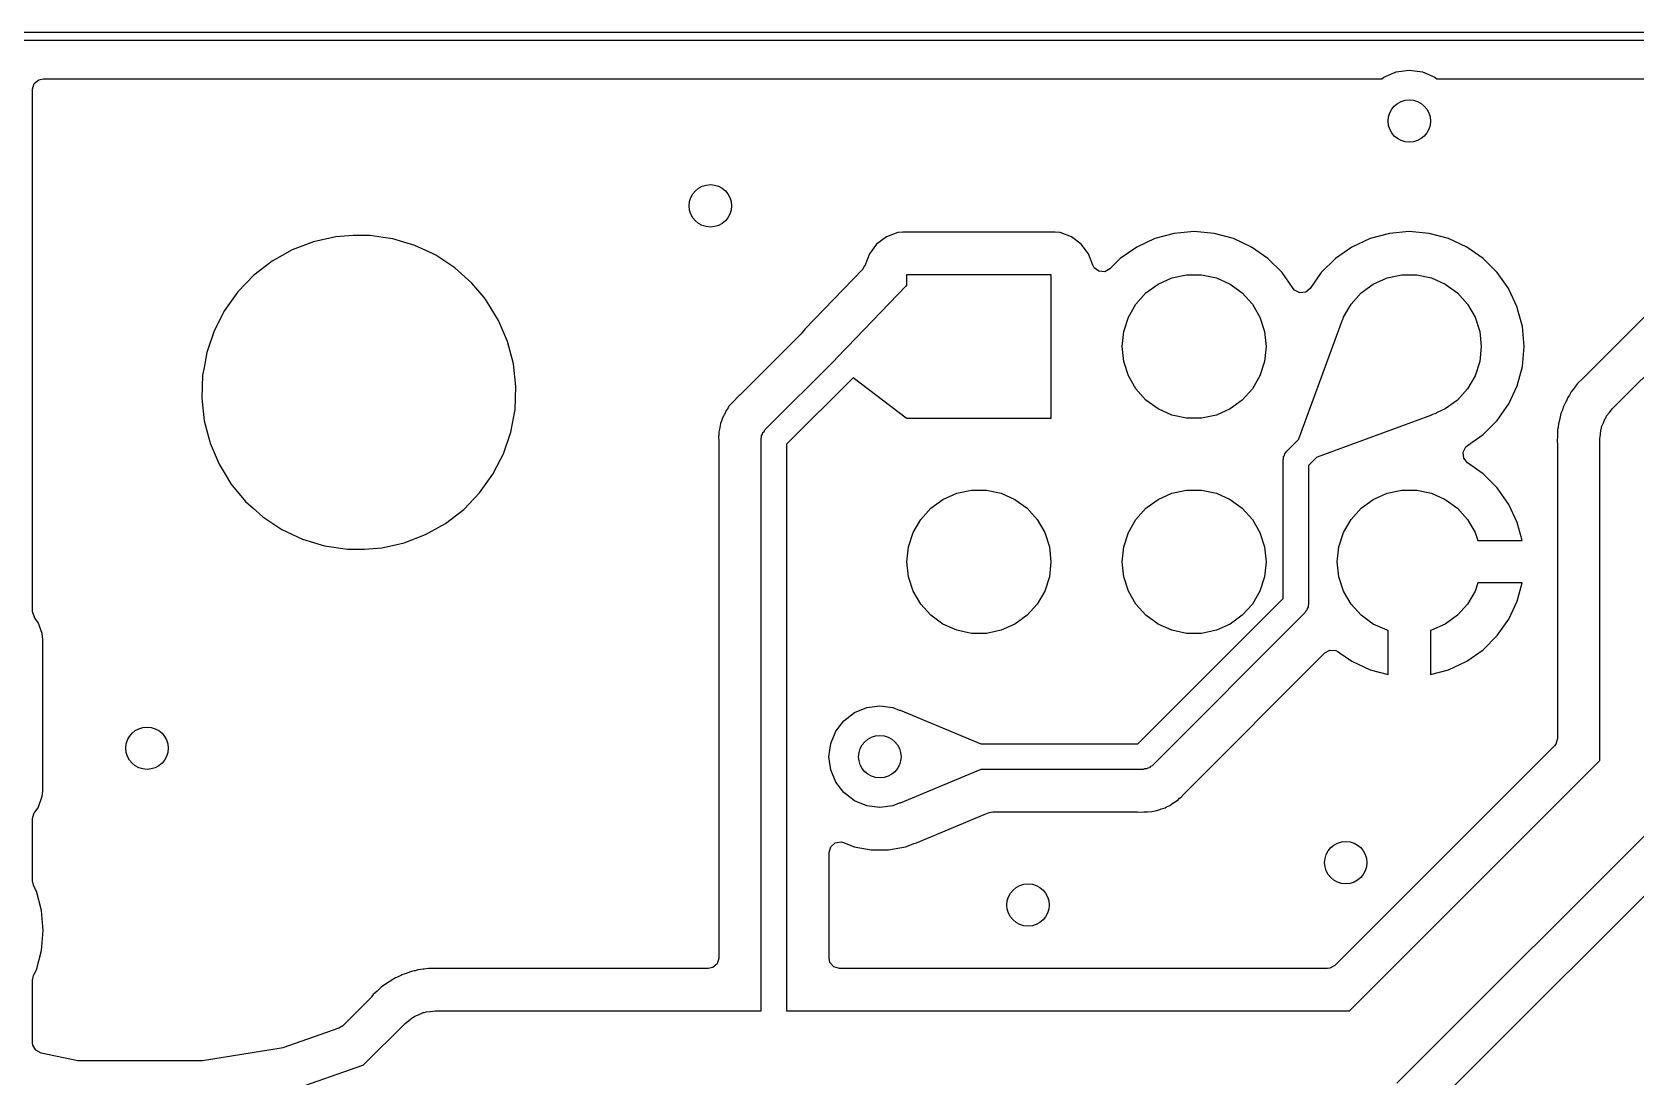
# Model space of a CAD drawing. Extents: x 90 to 175, y -109.5 to -35.9.
# Drawn here: x 110.24 to 129.18, y -48.28 to -35.95 of the extents above; entities that cross this region are included whole.
import ezdxf

# ---------------------------------------------------------------- set-up
doc = ezdxf.new("R2010")
doc.units = 0
doc.layers.add('BLACK', color=7, linetype='CONTINUOUS')

msp = doc.modelspace()

# ---------------------------------------------------------------- linework, layer by layer
at = {"layer": 'BLACK', "linetype": 'CONTINUOUS'}
for p, q in [((90, -35.95), (175, -35.95)), ((174.95, -36.05), (90.05, -36.05)), ((110.269685, -36.557461), (110.322489, -36.511706)), ((110.322489, -36.511706), (110.374, -36.5005)), ((110.374, -36.5005), (126.173786, -36.5005)), ((126.173786, -36.5005), (126.2, -36.480385)), ((126.2, -36.480385), (126.344709, -36.420445)), ((126.344709, -36.420445), (126.5, -36.4)), ((126.5, -36.4), (126.655291, -36.420445)), ((126.655291, -36.420445), (126.8, -36.480385)), ((126.8, -36.480385), (126.826214, -36.5005)), ((126.826214, -36.5005), (129.423786, -36.5005)), ((110.25, -36.6245), (110.269685, -36.557461)), ((110.25, -40.267763), (110.25, -36.6245)), ((131.244885, -37.340192), (128.551532, -40.033546)), ((128.896447, -40.396447), (131.646446, -37.646447)), ((113.565446, -38.42322), (113.312439, -38.519987)), ((113.565453, -38.423217), (113.565446, -38.42322)), ((113.829831, -38.364325), (113.565453, -38.423217)), ((113.829844, -38.364323), (113.829831, -38.364325)), ((114.032364, -38.3495), (113.829844, -38.364323)), ((114.032369, -38.3495), (114.032364, -38.3495)), ((114.235439, -38.3495), (114.032369, -38.3495)), ((114.387791, -38.371921), (114.235439, -38.3495)), ((114.503428, -38.388939), (114.387791, -38.371921)), ((114.503442, -38.388942), (114.503428, -38.388939)), ((114.762814, -38.466976), (114.503442, -38.388942)), ((120.327664, -38.366206), (120.212455, -38.452452)), ((120.327671, -38.366202), (120.327664, -38.366206)), ((120.462516, -38.315908), (120.327671, -38.366202)), ((120.522123, -38.309501), (120.462516, -38.315908)), ((120.522129, -38.3095), (120.522123, -38.309501)), ((122.317864, -38.3095), (120.522129, -38.3095)), ((122.317873, -38.3095), (122.317864, -38.3095)), ((122.317881, -38.3095), (122.317873, -38.3095)), ((122.317883, -38.309501), (122.317881, -38.3095)), ((122.377483, -38.315908), (122.317883, -38.309501)), ((122.512328, -38.366202), (122.377482, -38.315908)), ((122.377482, -38.315908), (122.377483, -38.315908)), ((122.512335, -38.366206), (122.512328, -38.366202)), ((122.627544, -38.452452), (122.512335, -38.366206)), ((123.496335, -38.386098), (123.282171, -38.485964)), ((123.496344, -38.386094), (123.496335, -38.386098)), ((123.724586, -38.324938), (123.496344, -38.386094)), ((123.724596, -38.324936), (123.724586, -38.324938)), ((123.959999, -38.304341), (123.724596, -38.324936)), ((123.960001, -38.304341), (123.959999, -38.304341)), ((124.195403, -38.324936), (123.960001, -38.304341)), ((124.195413, -38.324938), (124.195403, -38.324936)), ((124.423655, -38.386094), (124.195413, -38.324938)), ((124.423659, -38.386096), (124.423655, -38.386094)), ((124.423663, -38.386097), (124.423659, -38.386096)), ((124.637828, -38.485964), (124.423663, -38.386097)), ((126.036335, -38.386098), (125.822171, -38.485964)), ((126.036344, -38.386094), (126.036335, -38.386098)), ((126.264586, -38.324938), (126.036344, -38.386094)), ((126.264596, -38.324936), (126.264586, -38.324938)), ((126.499999, -38.304341), (126.264596, -38.324936)), ((126.500001, -38.304341), (126.499999, -38.304341)), ((126.735403, -38.324936), (126.500001, -38.304341)), ((126.735413, -38.324938), (126.735403, -38.324936)), ((126.963655, -38.386094), (126.735413, -38.324938)), ((126.963659, -38.386096), (126.963655, -38.386094)), ((126.963663, -38.386097), (126.963659, -38.386096)), ((127.177828, -38.485964), (126.963663, -38.386097)), ((113.312439, -38.519987), (113.076226, -38.652557)), ((114.762819, -38.466978), (114.762814, -38.466976)), ((114.762824, -38.46698), (114.762819, -38.466978)), ((114.977602, -38.567664), (114.762824, -38.46698)), ((115.008092, -38.581957), (114.977602, -38.567664)), ((115.234002, -38.731418), (115.008092, -38.581957)), ((120.126202, -38.567671), (120.073198, -38.709785)), ((120.126206, -38.567664), (120.126202, -38.567671)), ((120.212452, -38.452455), (120.126206, -38.567664)), ((120.212455, -38.452452), (120.212452, -38.452455)), ((122.627547, -38.452455), (122.627544, -38.452452)), ((122.713793, -38.567664), (122.627547, -38.452455)), ((122.713797, -38.567671), (122.713793, -38.567664)), ((122.76281, -38.699081), (122.713797, -38.567671)), ((123.282169, -38.485965), (123.0886, -38.621503)), ((123.282171, -38.485964), (123.282169, -38.485965)), ((124.63783, -38.485965), (124.637828, -38.485964)), ((124.637834, -38.485967), (124.63783, -38.485965)), ((124.831395, -38.621501), (124.637834, -38.485967)), ((125.822169, -38.485965), (125.628597, -38.621505)), ((125.822171, -38.485964), (125.822169, -38.485965)), ((127.17783, -38.485965), (127.177828, -38.485964)), ((127.177834, -38.485967), (127.17783, -38.485965)), ((127.371395, -38.621501), (127.177834, -38.485967)), ((113.076226, -38.652557), (112.861822, -38.818112)), ((115.43574, -38.912175), (115.234002, -38.731418)), ((120.046187, -38.752668), (119.366716, -39.456092)), ((120.07036, -38.708726), (120.046187, -38.752668)), ((120.073198, -38.709785), (120.07036, -38.708726)), ((120.57, -38.942562), (120.57, -38.81)), ((120.57, -38.81), (122.27, -38.81)), ((122.27, -38.81), (122.27, -40.51)), ((122.779725, -38.730058), (122.76281, -38.699081)), ((122.835658, -38.77193), (122.779725, -38.730058)), ((122.90535, -38.776914), (122.835658, -38.77193)), ((122.966673, -38.74343), (122.90535, -38.776914)), ((123.0886, -38.621503), (122.966673, -38.74343)), ((124.831402, -38.621506), (124.831395, -38.621501)), ((124.998494, -38.788597), (124.831402, -38.621506)), ((125.128425, -38.974158), (124.998494, -38.788597)), ((125.461505, -38.788597), (125.331575, -38.974158)), ((125.628597, -38.621505), (125.461505, -38.788597)), ((127.371402, -38.621506), (127.371395, -38.621501)), ((127.538494, -38.788597), (127.371402, -38.621506)), ((127.673353, -38.981196), (127.538494, -38.788597)), ((112.861822, -38.818112), (112.673822, -39.013109)), ((115.435746, -38.91218), (115.43574, -38.912175)), ((115.578079, -39.083213), (115.435746, -38.91218)), ((119.864578, -39.668275), (120.562383, -38.945872)), ((120.562383, -38.945872), (120.57, -38.942562)), ((123.391239, -39.028327), (123.535, -38.923878)), ((123.535, -38.923878), (123.697336, -38.851602)), ((123.697336, -38.851602), (123.871151, -38.814656)), ((123.871151, -38.814656), (124.048849, -38.814656)), ((124.048849, -38.814656), (124.222664, -38.851602)), ((124.222664, -38.851602), (124.385, -38.923878)), ((124.385, -38.923878), (124.528761, -39.028327)), ((125.145145, -38.993454), (125.128425, -38.974158)), ((125.2075, -39.024977), (125.145145, -38.993454)), ((125.331575, -38.974158), (125.276998, -39.017783)), ((125.931239, -39.028327), (126.075, -38.923878)), ((126.075, -38.923878), (126.237336, -38.851602)), ((126.237336, -38.851602), (126.411151, -38.814656)), ((126.411151, -38.814656), (126.588849, -38.814656)), ((126.588849, -38.814656), (126.762664, -38.851602)), ((126.762664, -38.851602), (126.925, -38.923878)), ((126.925, -38.923878), (127.068761, -39.028327)), ((127.674035, -38.982171), (127.673353, -38.981196)), ((127.773903, -39.196337), (127.674035, -38.982171)), ((112.673816, -39.013116), (112.516202, -39.233419)), ((112.673822, -39.013109), (112.673816, -39.013116)), ((115.609018, -39.12039), (115.578079, -39.083213)), ((115.75013, -39.35161), (115.609018, -39.12039)), ((123.183486, -39.314274), (123.272336, -39.160383)), ((123.272336, -39.160383), (123.391239, -39.028327)), ((124.528761, -39.028327), (124.647664, -39.160383)), ((124.647664, -39.160383), (124.736514, -39.314274)), ((125.276998, -39.017783), (125.2075, -39.024977)), ((125.723486, -39.314274), (125.812336, -39.160383)), ((125.812336, -39.160383), (125.931239, -39.028327)), ((127.068761, -39.028327), (127.187664, -39.160383)), ((127.187664, -39.160383), (127.276514, -39.314274)), ((112.516199, -39.233424), (112.39235, -39.474309)), ((112.516202, -39.233419), (112.516199, -39.233424)), ((115.856072, -39.600912), (115.75013, -39.35161)), ((123.128575, -39.483275), (123.183486, -39.314274)), ((124.736514, -39.314274), (124.791425, -39.483275)), ((125.194433, -40.748999), (125.710501, -39.346137)), ((125.710501, -39.346137), (125.714563, -39.341734)), ((125.714563, -39.341734), (125.723486, -39.314274)), ((127.276514, -39.314274), (127.331425, -39.483275)), ((127.773904, -39.196343), (127.773903, -39.196337)), ((127.773905, -39.196344), (127.773904, -39.196343)), ((127.782708, -39.229199), (127.773905, -39.196344)), ((127.835063, -39.424592), (127.782708, -39.229199)), ((112.392343, -39.474327), (112.304884, -39.730685)), ((112.39235, -39.474309), (112.392343, -39.474327)), ((119.320268, -39.509784), (118.600483, -40.229569)), ((119.333289, -39.494458), (119.320268, -39.509784)), ((119.333956, -39.493529), (119.333289, -39.494458)), ((119.366716, -39.456091), (119.333956, -39.493529)), ((119.366716, -39.456092), (119.366716, -39.456091)), ((123.11, -39.66), (123.128575, -39.483275)), ((124.791425, -39.483275), (124.81, -39.66)), ((127.331425, -39.483275), (127.35, -39.66)), ((127.855659, -39.66), (127.835063, -39.424592)), ((112.304881, -39.730699), (112.280449, -39.862975)), ((112.304884, -39.730685), (112.304881, -39.730699)), ((115.924586, -39.862982), (115.856072, -39.600912)), ((119.730294, -39.807292), (119.864578, -39.668275)), ((123.128575, -39.836725), (123.11, -39.66)), ((124.81, -39.66), (124.791425, -39.836725)), ((127.35, -39.66), (127.331425, -39.836725)), ((127.835063, -39.895408), (127.855659, -39.66)), ((112.268631, -39.926959), (112.255681, -39.997068)), ((112.280449, -39.862975), (112.268631, -39.926959)), ((115.954212, -40.132235), (115.924586, -39.862982)), ((118.893934, -40.643934), (119.730102, -39.807765)), ((119.730102, -39.807765), (119.730294, -39.807292)), ((123.183486, -40.005726), (123.128575, -39.836725)), ((124.791425, -39.836725), (124.736514, -40.005726)), ((127.331425, -39.836725), (127.276514, -40.005726)), ((127.773903, -40.123663), (127.835063, -39.895408)), ((112.25568, -39.997075), (112.245787, -40.267763)), ((112.255681, -39.997068), (112.25568, -39.997075)), ((115.944319, -40.402933), (115.954212, -40.132235)), ((119.934456, -40.027675), (119.15, -40.812132)), ((119.934754, -40.027935), (119.934456, -40.027675)), ((120.56187, -40.50383), (119.934754, -40.027935)), ((123.272336, -40.159617), (123.183486, -40.005726)), ((124.736514, -40.005726), (124.647664, -40.159617)), ((127.276514, -40.005726), (127.187664, -40.159617)), ((127.674035, -40.33783), (127.773903, -40.123663)), ((128.486946, -40.094942), (128.451899, -40.145294)), ((128.551532, -40.033546), (128.486946, -40.094942)), ((110.25, -42.791176), (110.25, -40.267763)), ((112.245787, -40.267763), (112.275413, -40.537013)), ((118.506587, -40.324765), (118.502801, -40.329197)), ((118.511078, -40.318977), (118.506587, -40.324765)), ((118.511088, -40.318965), (118.511078, -40.318977)), ((118.521949, -40.308104), (118.511088, -40.318965)), ((118.532809, -40.297244), (118.521949, -40.308104)), ((118.565952, -40.261951), (118.532809, -40.297244)), ((118.582059, -40.244798), (118.565952, -40.261951)), ((118.588065, -40.23983), (118.582059, -40.244798)), ((118.600483, -40.229569), (118.58791, -40.239643)), ((118.58791, -40.239643), (118.588065, -40.23983)), ((123.391239, -40.291673), (123.272336, -40.159617)), ((123.535, -40.396122), (123.391239, -40.291673)), ((124.528761, -40.291673), (124.385, -40.396122)), ((124.647664, -40.159617), (124.528761, -40.291673)), ((127.068761, -40.291673), (126.925, -40.396122)), ((127.187664, -40.159617), (127.068761, -40.291673)), ((128.344488, -40.322584), (128.316091, -40.376951)), ((128.346509, -40.31833), (128.344488, -40.322584)), ((128.370702, -40.261954), (128.346509, -40.31833)), ((128.390324, -40.233761), (128.370702, -40.261954)), ((128.394392, -40.227047), (128.390324, -40.233761)), ((128.410299, -40.196597), (128.394392, -40.227047)), ((128.410302, -40.196592), (128.410299, -40.196597)), ((128.449062, -40.149056), (128.410302, -40.196592)), ((128.451899, -40.145294), (128.449062, -40.149056)), ((115.895118, -40.669305), (115.944319, -40.402933)), ((118.390372, -40.508631), (118.385091, -40.529199)), ((118.413777, -40.466058), (118.390372, -40.50863)), ((118.390372, -40.50863), (118.390372, -40.508631)), ((118.416348, -40.460811), (118.413777, -40.466058)), ((118.435636, -40.416238), (118.416348, -40.460811)), ((118.43564, -40.416232), (118.435636, -40.416238)), ((118.448646, -40.399464), (118.43564, -40.416232)), ((118.459322, -40.383213), (118.448646, -40.399464)), ((118.469552, -40.364606), (118.459322, -40.383213)), ((118.502801, -40.329197), (118.469552, -40.364606)), ((120.568943, -40.50621), (120.56187, -40.50383)), ((120.57, -40.505772), (120.568943, -40.50621)), ((120.57, -40.51), (120.57, -40.505772)), ((122.27, -40.51), (120.57, -40.51)), ((123.697336, -40.468398), (123.535, -40.396122)), ((123.871151, -40.505344), (123.697336, -40.468398)), ((124.048849, -40.505344), (123.871151, -40.505344)), ((124.222664, -40.468398), (124.048849, -40.505344)), ((124.385, -40.396122), (124.222664, -40.468398)), ((126.762237, -40.468488), (125.411006, -40.965564)), ((126.762664, -40.468398), (126.762237, -40.468488)), ((126.76352, -40.468016), (126.762664, -40.468398)), ((126.813861, -40.449498), (126.76352, -40.468016)), ((126.814288, -40.449331), (126.813861, -40.449498)), ((126.820627, -40.443006), (126.814288, -40.449331)), ((126.925, -40.396122), (126.820627, -40.442591)), ((126.820627, -40.442591), (126.820627, -40.443006)), ((127.538495, -40.531401), (127.674035, -40.33783)), ((128.27699, -40.513595), (128.260113, -40.572577)), ((128.278113, -40.509019), (128.27699, -40.513595)), ((128.290459, -40.448943), (128.278113, -40.509019)), ((128.304007, -40.417371), (128.290459, -40.448943)), ((128.30664, -40.409975), (128.304007, -40.417371)), ((128.31609, -40.376952), (128.30664, -40.409975)), ((128.316091, -40.376951), (128.31609, -40.376952)), ((128.792471, -40.560483), (128.811161, -40.510376)), ((128.811161, -40.510376), (128.821915, -40.496009)), ((128.821915, -40.496009), (128.829373, -40.47968)), ((128.829373, -40.47968), (128.8644, -40.439255)), ((128.8644, -40.439255), (128.896447, -40.396447)), ((112.275413, -40.537013), (112.275415, -40.537024)), ((112.275415, -40.537024), (112.33988, -40.783606)), ((115.807656, -40.925675), (115.895118, -40.669305)), ((118.3495, -40.689044), (118.347973, -40.708444)), ((118.361581, -40.62077), (118.3495, -40.667818)), ((118.3495, -40.667818), (118.3495, -40.689044)), ((118.362766, -40.615047), (118.361581, -40.62077)), ((118.370364, -40.567073), (118.362766, -40.615047)), ((118.378791, -40.547601), (118.370364, -40.567073)), ((118.385091, -40.529199), (118.378791, -40.547601)), ((118.855111, -40.711177), (118.864984, -40.694074)), ((118.864984, -40.694074), (118.870096, -40.675)), ((118.870096, -40.675), (118.88406, -40.661035)), ((118.88406, -40.661035), (118.893934, -40.643934)), ((127.185399, -40.828734), (127.371401, -40.698495)), ((127.371401, -40.698495), (127.538495, -40.531401)), ((128.25098, -40.641052), (128.2495, -40.648258)), ((128.2495, -40.648258), (128.2495, -40.709597)), ((128.256414, -40.614608), (128.25098, -40.641052)), ((128.257503, -40.606841), (128.256414, -40.614608)), ((128.260113, -40.572579), (128.257503, -40.606841)), ((128.260113, -40.572577), (128.260113, -40.572579)), ((128.75, -40.75), (128.757611, -40.697061)), ((128.757611, -40.697061), (128.761427, -40.643717)), ((128.761427, -40.643717), (128.767699, -40.626899)), ((128.767699, -40.626899), (128.770254, -40.609134)), ((128.770254, -40.609134), (128.792471, -40.560483)), ((112.33988, -40.783606), (112.343928, -40.799088)), ((112.343928, -40.799088), (112.44987, -41.04839)), ((118.347045, -40.714306), (118.344653, -40.729405)), ((118.344653, -40.729405), (118.348898, -40.774309)), ((118.347973, -40.708444), (118.347045, -40.714306)), ((118.348898, -40.774309), (118.349225, -40.777767)), ((118.349225, -40.777767), (118.3495, -40.783606)), ((118.3495, -40.783606), (118.3495, -46.8755)), ((118.85, -40.75), (118.855111, -40.730925)), ((118.85, -47.5), (118.85, -40.75)), ((118.855111, -40.730925), (118.855111, -40.711177)), ((119.15, -40.812132), (119.15, -47.5)), ((125.053934, -40.893934), (125.194044, -40.753823)), ((125.193716, -40.753032), (125.194433, -40.748999)), ((125.194044, -40.753823), (125.193716, -40.753032)), ((127.134587, -40.907804), (127.166109, -40.84545)), ((127.166109, -40.84545), (127.185399, -40.828734)), ((128.249321, -40.714306), (128.244662, -40.775474)), ((128.244662, -40.775474), (128.245325, -40.780677)), ((128.245325, -40.780677), (128.249003, -40.80956)), ((128.249003, -40.80956), (128.2495, -40.817388)), ((128.2495, -40.709597), (128.249321, -40.714306)), ((128.2495, -40.817388), (128.2495, -44.284217)), ((128.75, -44.542894), (128.75, -40.75)), ((112.44987, -41.04839), (112.54647, -41.206674)), ((115.683799, -41.166579), (115.776995, -40.985312)), ((115.776995, -40.985312), (115.807649, -40.92569)), ((115.807649, -40.92569), (115.807651, -40.925684)), ((115.807651, -40.925684), (115.807656, -40.925675)), ((125.01, -41), (125.015111, -40.980925)), ((125.01, -42.634925), (125.01, -41)), ((125.015111, -40.961177), (125.024984, -40.944074)), ((125.015111, -40.980925), (125.015111, -40.961177)), ((125.024984, -40.944074), (125.030096, -40.925)), ((125.030096, -40.925), (125.04406, -40.911035)), ((125.04406, -40.911035), (125.053934, -40.893934)), ((125.406739, -40.965392), (125.31, -41.062132)), ((125.31, -41.062132), (125.31, -42.697057)), ((125.411006, -40.965564), (125.406739, -40.965392)), ((127.141779, -40.977303), (127.134587, -40.907804)), ((127.185404, -41.03188), (127.141779, -40.977303)), ((127.371082, -41.161894), (127.185404, -41.03188)), ((112.54647, -41.206674), (112.590979, -41.279605)), ((115.526186, -41.386881), (115.683799, -41.166579)), ((127.538108, -41.32892), (127.371082, -41.161894)), ((112.590979, -41.279605), (112.590986, -41.279615)), ((112.590986, -41.279615), (112.764253, -41.487819)), ((115.338177, -41.581888), (115.526186, -41.386881)), ((120.995, -41.463878), (121.157336, -41.391602)), ((121.157336, -41.391602), (121.331151, -41.354656)), ((121.331151, -41.354656), (121.508849, -41.354656)), ((121.508849, -41.354656), (121.682664, -41.391602)), ((121.682664, -41.391602), (121.845, -41.463878)), ((123.535, -41.463878), (123.697336, -41.391602)), ((123.697336, -41.391602), (123.871151, -41.354656)), ((123.871151, -41.354656), (124.048849, -41.354656)), ((124.048849, -41.354656), (124.222664, -41.391602)), ((124.222664, -41.391602), (124.385, -41.463878)), ((126.075, -41.463878), (126.237336, -41.391602)), ((126.237336, -41.391602), (126.411151, -41.354656)), ((126.411151, -41.354656), (126.588849, -41.354656)), ((126.588849, -41.354656), (126.762664, -41.391602)), ((126.762664, -41.391602), (126.925, -41.463878)), ((127.538113, -41.328926), (127.538108, -41.32892)), ((127.673599, -41.52242), (127.538113, -41.328926)), ((112.764253, -41.487819), (112.764259, -41.487824)), ((112.764259, -41.487824), (112.853477, -41.567763)), ((112.853477, -41.567763), (112.965998, -41.668582)), ((115.123777, -41.747441), (115.338177, -41.581888)), ((120.732336, -41.700383), (120.851239, -41.568327)), ((120.851239, -41.568327), (120.995, -41.463878)), ((121.845, -41.463878), (121.988761, -41.568327)), ((121.988761, -41.568327), (122.107664, -41.700383)), ((123.272336, -41.700383), (123.391239, -41.568327)), ((123.391239, -41.568327), (123.535, -41.463878)), ((124.385, -41.463878), (124.528761, -41.568327)), ((124.528761, -41.568327), (124.647664, -41.700383)), ((125.812336, -41.700383), (125.931239, -41.568327)), ((125.931239, -41.568327), (126.075, -41.463878)), ((126.925, -41.463878), (127.068761, -41.568327)), ((127.068761, -41.568327), (127.187664, -41.700383)), ((127.6736, -41.522422), (127.673599, -41.52242)), ((127.773429, -41.736507), (127.6736, -41.522422)), ((112.965998, -41.668582), (113.19191, -41.818044)), ((113.19191, -41.818044), (113.437176, -41.93302)), ((114.887558, -41.880014), (115.123777, -41.747441)), ((120.643486, -41.854274), (120.732336, -41.700383)), ((122.107664, -41.700383), (122.196514, -41.854274)), ((123.183486, -41.854274), (123.272336, -41.700383)), ((124.647664, -41.700383), (124.736514, -41.854274)), ((125.723486, -41.854274), (125.812336, -41.700383)), ((127.187664, -41.700383), (127.276514, -41.854274)), ((127.773432, -41.736513), (127.773429, -41.736507)), ((127.830635, -41.949999), (127.773432, -41.736513)), ((113.437176, -41.93302), (113.437183, -41.933022)), ((113.437183, -41.933022), (113.437185, -41.933023)), ((113.437185, -41.933023), (113.696557, -42.011057)), ((113.696557, -42.011057), (113.696564, -42.011058)), ((113.696564, -42.011058), (113.696569, -42.01106)), ((113.696569, -42.01106), (113.964561, -42.0505)), ((114.370156, -42.035677), (114.499066, -42.006961)), ((114.499066, -42.006961), (114.634546, -41.976782)), ((114.634546, -41.976782), (114.634548, -41.976781)), ((114.634548, -41.976781), (114.634553, -41.97678)), ((114.634553, -41.97678), (114.887558, -41.880014)), ((120.57, -42.2), (120.588575, -42.023275)), ((120.588575, -42.023275), (120.643486, -41.854274)), ((122.196514, -41.854274), (122.251425, -42.023275)), ((122.251425, -42.023275), (122.27, -42.2)), ((123.11, -42.2), (123.128575, -42.023275)), ((123.128575, -42.023275), (123.183486, -41.854274)), ((124.736514, -41.854274), (124.791425, -42.023275)), ((124.791425, -42.023275), (124.81, -42.2)), ((125.65, -42.2), (125.668575, -42.023275)), ((125.668575, -42.023275), (125.723486, -41.854274)), ((127.276514, -41.854274), (127.307617, -41.95)), ((127.307617, -41.95), (127.830636, -41.95)), ((127.830636, -41.95), (127.830635, -41.949999)), ((113.964561, -42.0505), (113.964566, -42.0505)), ((113.964566, -42.0505), (114.167636, -42.0505)), ((114.167636, -42.0505), (114.219133, -42.04673)), ((114.219133, -42.04673), (114.370156, -42.035677)), ((120.588575, -42.376725), (120.57, -42.2)), ((122.27, -42.2), (122.251425, -42.376725)), ((123.128575, -42.376725), (123.11, -42.2)), ((124.81, -42.2), (124.791425, -42.376725)), ((125.668575, -42.376725), (125.65, -42.2)), ((120.643486, -42.545726), (120.588575, -42.376725)), ((122.251425, -42.376725), (122.196514, -42.545726)), ((123.183486, -42.545726), (123.128575, -42.376725)), ((124.791425, -42.376725), (124.736514, -42.545726)), ((125.723486, -42.545726), (125.668575, -42.376725)), ((120.732336, -42.699617), (120.643486, -42.545726)), ((122.196514, -42.545726), (122.107664, -42.699617)), ((123.272336, -42.699617), (123.183486, -42.545726)), ((124.736514, -42.545726), (124.647664, -42.699617)), ((125.812336, -42.699617), (125.723486, -42.545726)), ((127.276514, -42.545726), (127.187664, -42.699617)), ((127.307617, -42.45), (127.276514, -42.545726)), ((127.830636, -42.45), (127.307617, -42.45)), ((127.773432, -42.663486), (127.830636, -42.45)), ((120.851239, -42.831673), (120.732336, -42.699617)), ((122.107664, -42.699617), (121.988761, -42.831673)), ((123.391239, -42.831673), (123.272336, -42.699617)), ((123.294925, -44.35), (125.01, -42.634925)), ((124.647664, -42.699617), (124.528761, -42.831673)), ((125.289904, -42.772057), (125.275939, -42.786021)), ((125.295015, -42.752982), (125.289904, -42.772057)), ((125.304889, -42.73588), (125.295015, -42.752982)), ((125.31, -42.697057), (125.304889, -42.716131)), ((125.304889, -42.716131), (125.304889, -42.73588)), ((125.931239, -42.831673), (125.812336, -42.699617)), ((127.187664, -42.699617), (127.068761, -42.831673)), ((127.6736, -42.877578), (127.773429, -42.663492)), ((127.773429, -42.663492), (127.773432, -42.663486)), ((110.250316, -42.800022), (110.25, -42.791176)), ((110.274733, -42.865486), (110.250316, -42.800022)), ((110.313793, -42.917665), (110.274733, -42.865486)), ((110.313797, -42.917671), (110.313793, -42.917665)), ((110.362198, -43.047442), (110.313797, -42.917671)), ((120.995, -42.936122), (120.851239, -42.831673)), ((121.157336, -43.008398), (120.995, -42.936122)), ((121.845, -42.936122), (121.682664, -43.008398)), ((121.988761, -42.831673), (121.845, -42.936122)), ((123.535, -42.936122), (123.391239, -42.831673)), ((125.266066, -42.803123), (123.463123, -44.606066)), ((123.697336, -43.008398), (123.535, -42.936122)), ((124.385, -42.936122), (124.222664, -43.008398)), ((124.528761, -42.831673), (124.385, -42.936122)), ((125.275939, -42.786021), (125.266066, -42.803123)), ((126.075, -42.936122), (125.931239, -42.831673)), ((126.237336, -43.008398), (126.075, -42.936122)), ((126.925, -42.936122), (126.762664, -43.008398)), ((127.068761, -42.831673), (126.925, -42.936122)), ((127.538105, -43.071082), (127.6736, -42.877578)), ((110.364091, -43.052517), (110.362198, -43.047442)), ((110.370499, -43.112128), (110.364091, -43.052517)), ((110.3705, -44.907873), (110.370499, -43.112128)), ((121.331151, -43.045344), (121.157336, -43.008398)), ((121.508849, -43.045344), (121.331151, -43.045344)), ((121.682664, -43.008398), (121.508849, -43.045344)), ((123.871151, -43.045344), (123.697336, -43.008398)), ((124.048849, -43.045344), (123.871151, -43.045344)), ((124.222664, -43.008398), (124.048849, -43.045344)), ((126.25, -43.011089), (126.237336, -43.008398)), ((126.25, -43.530634), (126.25, -43.011089)), ((126.762664, -43.008398), (126.75, -43.011089)), ((126.75, -43.011089), (126.75, -43.530633)), ((127.371082, -43.238105), (127.538105, -43.071082)), ((123.84078, -44.936221), (125.502398, -43.274603)), ((125.502398, -43.274603), (125.563719, -43.24112)), ((125.563719, -43.24112), (125.633411, -43.246104)), ((125.633411, -43.246104), (125.661201, -43.260711)), ((125.661201, -43.260711), (125.822421, -43.3736)), ((127.177578, -43.3736), (127.371082, -43.238105)), ((125.822421, -43.3736), (126.036507, -43.473429)), ((126.036507, -43.473429), (126.036516, -43.473433)), ((126.036516, -43.473433), (126.25, -43.530634)), ((126.75, -43.530633), (126.963483, -43.473433)), ((126.963483, -43.473433), (126.963492, -43.473429)), ((126.963492, -43.473429), (127.177578, -43.3736)), ((119.95, -43.980385), (120.094709, -43.920445)), ((120.094709, -43.920445), (120.25, -43.9)), ((120.25, -43.9), (120.405291, -43.920445)), ((120.405291, -43.920445), (120.480153, -43.951454)), ((119.730385, -44.2), (119.825736, -44.075736)), ((119.825736, -44.075736), (119.95, -43.980385)), ((120.480153, -43.951454), (120.481454, -43.950158)), ((120.481454, -43.950158), (120.490409, -43.950172)), ((120.490409, -43.950172), (120.490415, -43.950174)), ((120.490415, -43.950174), (121.4428, -44.347)), ((119.670445, -44.344709), (119.730385, -44.2)), ((128.2495, -44.284217), (128.229815, -44.351256)), ((119.65, -44.5), (119.670445, -44.344709)), ((121.4428, -44.347), (121.445788, -44.35)), ((121.445788, -44.35), (123.294925, -44.35)), ((128.213181, -44.371898), (125.621899, -46.963181)), ((128.229815, -44.351256), (128.213181, -44.371898)), ((119.670445, -44.655291), (119.65, -44.5)), ((119.730385, -44.8), (119.670445, -44.655291)), ((121.4428, -44.652999), (120.490415, -45.049825)), ((121.446573, -44.650472), (121.4428, -44.652999)), ((121.446769, -44.65), (121.446573, -44.650472)), ((123.357057, -44.65), (121.446769, -44.65)), ((123.376132, -44.644889), (123.357057, -44.65)), ((123.39588, -44.644889), (123.376132, -44.644889)), ((123.412982, -44.635015), (123.39588, -44.644889)), ((123.432057, -44.629904), (123.412982, -44.635015)), ((123.446021, -44.615939), (123.432057, -44.629904)), ((123.463123, -44.606066), (123.446021, -44.615939)), ((125.792894, -47.5), (128.75, -44.542894)), ((119.825736, -44.924264), (119.730385, -44.8)), ((110.313796, -45.102331), (110.364091, -44.967483)), ((110.364091, -44.967483), (110.3705, -44.907873)), ((119.95, -45.019615), (119.825736, -44.924264)), ((120.094709, -45.079555), (119.95, -45.019615)), ((120.480155, -45.048545), (120.405291, -45.079555)), ((120.48146, -45.049844), (120.480155, -45.048545)), ((120.490415, -45.049825), (120.48146, -45.049844)), ((123.672928, -45.074568), (123.712234, -45.04601)), ((123.712234, -45.04601), (123.7171, -45.042813)), ((123.7171, -45.042813), (123.758922, -45.018081)), ((123.758922, -45.018081), (123.773927, -45.003075)), ((123.773927, -45.003075), (123.788725, -44.990436)), ((123.788725, -44.990436), (123.805894, -44.977963)), ((123.805894, -44.977963), (123.836866, -44.940522)), ((123.836866, -44.940522), (123.84078, -44.936221)), ((110.25, -45.228822), (110.269685, -45.161783)), ((110.25, -45.964696), (110.25, -45.228822)), ((110.269685, -45.161783), (110.274724, -45.154524)), ((110.274724, -45.154524), (110.313796, -45.102331)), ((120.25, -45.1), (120.094709, -45.079555)), ((120.405291, -45.079555), (120.25, -45.1)), ((120.684838, -45.516441), (121.482917, -45.183909)), ((121.482917, -45.183909), (121.540208, -45.160038)), ((121.540208, -45.160038), (121.5879, -45.1505)), ((121.5879, -45.1505), (123.271552, -45.1505)), ((123.271552, -45.1505), (123.287562, -45.152267)), ((123.287562, -45.152267), (123.287585, -45.152026)), ((123.287585, -45.152026), (123.295346, -45.152758)), ((123.295346, -45.152758), (123.295353, -45.15276)), ((123.295353, -45.15276), (123.36726, -45.1505)), ((123.36726, -45.1505), (123.397982, -45.1505)), ((123.397982, -45.1505), (123.405247, -45.149581)), ((123.405247, -45.149581), (123.411073, -45.149122)), ((123.411073, -45.149122), (123.459626, -45.147597)), ((123.459626, -45.147597), (123.480013, -45.141673)), ((123.480013, -45.141673), (123.499053, -45.137731)), ((123.499053, -45.137731), (123.520115, -45.135071)), ((123.520115, -45.135071), (123.565292, -45.117183)), ((123.565292, -45.117183), (123.570792, -45.1153)), ((123.570792, -45.1153), (123.617455, -45.101744)), ((123.617455, -45.101744), (123.635722, -45.090939)), ((123.635722, -45.090939), (123.653193, -45.08238)), ((123.653193, -45.08238), (123.672928, -45.074568)), ((129.603553, -45.103553), (126.353553, -48.353553)), ((119.6505, -45.628967), (119.670185, -45.561928)), ((119.670185, -45.561928), (119.722989, -45.516173)), ((119.722989, -45.516173), (119.792147, -45.506229)), ((119.792147, -45.506229), (119.819293, -45.513339)), ((119.819293, -45.513339), (119.947544, -45.563024)), ((119.947544, -45.563024), (120.148024, -45.6005)), ((120.148024, -45.6005), (120.148026, -45.6005)), ((120.148026, -45.6005), (120.351974, -45.6005)), ((120.351974, -45.6005), (120.351976, -45.6005)), ((120.351976, -45.6005), (120.552456, -45.563024)), ((120.552456, -45.563024), (120.645251, -45.527075)), ((120.645251, -45.527075), (120.652172, -45.52485)), ((120.652172, -45.52485), (120.684838, -45.516441)), ((119.6505, -46.8755), (119.6505, -45.628967)), ((127.164919, -48.25), (129.781389, -45.633529)), ((110.261618, -46.0171), (110.25, -45.964696)), ((110.285337, -46.067967), (110.261618, -46.0171)), ((110.293903, -46.086337), (110.285337, -46.067967)), ((110.355063, -46.314592), (110.293903, -46.086337)), ((110.375659, -46.55), (110.355063, -46.314592)), ((110.355063, -46.785408), (110.375659, -46.55)), ((110.293903, -47.013663), (110.355063, -46.785408)), ((118.329815, -46.942539), (118.277011, -46.988294)), ((118.3495, -46.8755), (118.329815, -46.942539)), ((119.661706, -46.927011), (119.6505, -46.8755)), ((119.707461, -46.979815), (119.661706, -46.927011)), ((110.25, -47.135303), (110.261618, -47.082898)), ((110.25, -47.875279), (110.25, -47.135303)), ((110.261618, -47.082898), (110.269455, -47.066091)), ((110.269455, -47.066091), (110.293903, -47.013663)), ((114.534377, -47.108626), (114.483154, -47.142383)), ((114.534383, -47.108622), (114.534377, -47.108626)), ((114.534388, -47.108619), (114.534383, -47.108622)), ((114.53439, -47.108619), (114.534388, -47.108619)), ((114.56629, -47.095876), (114.53439, -47.108619)), ((114.573384, -47.092507), (114.56629, -47.095876)), ((114.603403, -47.075845), (114.573384, -47.092507)), ((114.60341, -47.075842), (114.603403, -47.075845)), ((114.603412, -47.075841), (114.60341, -47.075842)), ((114.603415, -47.07584), (114.603412, -47.075841)), ((114.661946, -47.057474), (114.603415, -47.07584)), ((114.666382, -47.055895), (114.661946, -47.057474)), ((114.723341, -47.033143), (114.666382, -47.055895)), ((114.723349, -47.033141), (114.723341, -47.033143)), ((114.754057, -47.027637), (114.723349, -47.033141)), ((114.757156, -47.027081), (114.754057, -47.027637)), ((114.76478, -47.02521), (114.757156, -47.027081)), ((114.797562, -47.014926), (114.76478, -47.02521)), ((114.797564, -47.014925), (114.797562, -47.014926)), ((114.858595, -47.008718), (114.797564, -47.014925)), ((114.863254, -47.008064), (114.858595, -47.008718)), ((114.872476, -47.006412), (114.863254, -47.008064)), ((114.923628, -46.997243), (114.872476, -47.006412)), ((114.923637, -46.997243), (114.923628, -46.997243)), ((115.012717, -46.9995), (114.923637, -46.997243)), ((118.2255, -46.9995), (115.012717, -46.9995)), ((118.277011, -46.988294), (118.2255, -46.9995)), ((119.7745, -46.9995), (119.707461, -46.979815)), ((125.534218, -46.9995), (119.7745, -46.9995)), ((125.560576, -46.996666), (125.534218, -46.9995)), ((125.621899, -46.963181), (125.560576, -46.996666)), ((114.271105, -47.307133), (114.250076, -47.3343)), ((114.271106, -47.307132), (114.271105, -47.307133)), ((114.317661, -47.267164), (114.271106, -47.307132)), ((114.321116, -47.263962), (114.317661, -47.267164)), ((114.364475, -47.220603), (114.321116, -47.263962)), ((114.364482, -47.220598), (114.364475, -47.220603)), ((114.39316, -47.201695), (114.364482, -47.220598)), ((114.399427, -47.19697), (114.39316, -47.201695)), ((114.425499, -47.17459), (114.399427, -47.19697)), ((114.425502, -47.174588), (114.425499, -47.17459)), ((114.479126, -47.144824), (114.425502, -47.174588)), ((114.483154, -47.142383), (114.479126, -47.144824)), ((114.244884, -47.340194), (113.90966, -47.675418)), ((114.250076, -47.3343), (114.244884, -47.340194)), ((114.859134, -47.520254), (114.876899, -47.517699)), ((114.876899, -47.517699), (114.893717, -47.511427)), ((114.893717, -47.511427), (114.947061, -47.507611)), ((114.947061, -47.507611), (115, -47.5)), ((115, -47.5), (118, -47.5)), ((118, -47.5), (118.85, -47.5)), ((119.15, -47.5), (125.792894, -47.5)), ((113.862658, -47.704875), (113.203678, -47.933724)), ((113.90966, -47.675418), (113.862658, -47.704875)), ((114.151464, -48.141428), (114.646447, -47.646446)), ((114.646447, -47.646446), (114.689261, -47.614396)), ((114.689261, -47.614396), (114.72968, -47.579373)), ((114.72968, -47.579373), (114.746008, -47.571915)), ((114.746008, -47.571915), (114.760376, -47.561161)), ((114.760376, -47.561161), (114.810483, -47.542471)), ((114.810483, -47.542471), (114.859134, -47.520254)), ((110.253092, -47.902795), (110.25, -47.875279)), ((110.287162, -47.963795), (110.253092, -47.902795)), ((110.348803, -47.996692), (110.287162, -47.963795)), ((110.78353, -48.086913), (110.348803, -47.996692)), ((110.808727, -48.0895), (110.78353, -48.086913)), ((113.182677, -47.939015), (112.2562, -48.087929)), ((113.203678, -47.933724), (113.182677, -47.939015)), ((112.236522, -48.0895), (110.808727, -48.0895)), ((112.2562, -48.087929), (112.236522, -48.0895)), ((113.317382, -48.429351), (114.147193, -48.141179)), ((114.147193, -48.141179), (114.151464, -48.141428)), ((126.986315, -48.428604), (127.164919, -48.25))]:
    msp.add_line(p, q, dxfattribs=at)
at = {"layer": 'BLACK'}
for centre in [(126.5, -37), (118.25, -38), (111.6, -44.4), (120.25, -44.5), (125.75, -45.75), (122, -46.25)]:
    msp.add_circle(centre, 0.25, dxfattribs=at)

doc.saveas('drawing.dxf')
